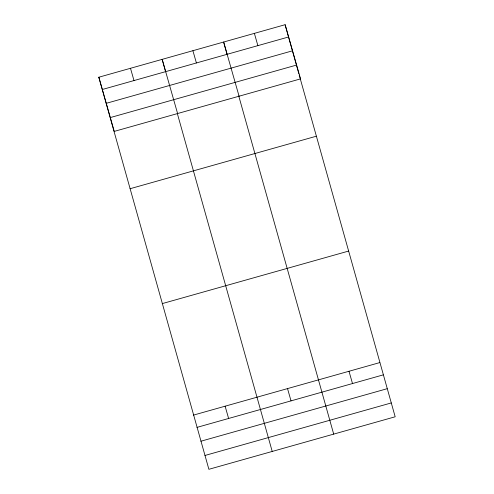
<?xml version="1.0" encoding="UTF-8"?>
<svg xmlns="http://www.w3.org/2000/svg" width="494" height="494" viewBox="0 0 494 494"><rect width="100%" height="100%" fill="white"/><g stroke="black" fill="none" stroke-linecap="round" stroke-linejoin="round"><path stroke-width="0.74" d="M98.825 77.218L285.118 24.7L300.55 78.879L114.256 131.398L98.825 77.218L208.882 469.3L395.175 416.782L299.203 74.989M102.32 89.494L288.613 36.97M106.259 103.32L292.553 50.802M110.316 117.566L296.616 65.047M130.052 188.727L316.345 136.208M162.223 303.612L348.517 251.094M193.45 415.121L379.744 362.602M196.945 427.396L383.239 374.878M200.885 441.222L387.179 388.704M204.942 455.474L391.236 402.95M254.379 33.364L257.874 45.639M349.005 371.272L352.5 383.542M239.077 96.207L223.64 42.033L227.11 54.42M333.697 434.115L238.744 95.966M192.901 50.697L196.402 62.966M287.527 388.599L291.022 400.875M177.599 113.54L162.168 59.36L165.632 71.754M272.219 451.442L177.266 113.293M130.496 68.289L133.991 80.565M225.116 406.198L228.611 418.467M285.118 24.7L295.529 61.867M295.733 62.596L298.796 73.532"/></g></svg>
